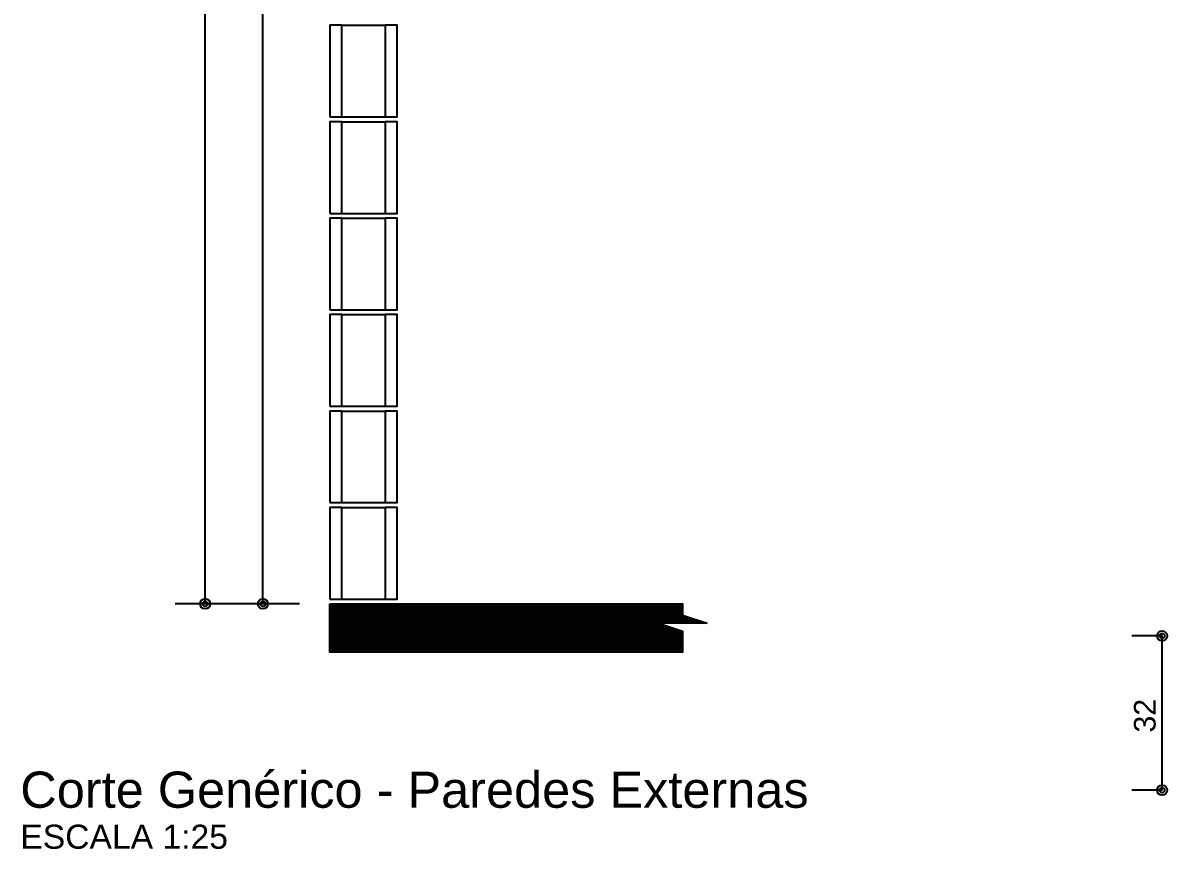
# Model space of a CAD drawing. Extents: x 0 to 119, y 0 to 84.
# Drawn here: x 22.95 to 32.45, y 28.49 to 35.34 of the extents above; entities that cross this region are included whole.
import ezdxf

# ---------------------------------------------------------------- set-up
doc = ezdxf.new("R2010")
doc.units = 0
doc.header["$MEASUREMENT"] = 0
for name, color, linetype in [('10', 252, 'CONTINUOUS'), ('24', 7, 'CONTINUOUS'), ('29', 9, 'CONTINUOUS'), ('32', 250, 'CONTINUOUS'), ('6', 178, 'CONTINUOUS')]:
    doc.layers.add(name, color=color, linetype=linetype)
doc.styles.add('TQS_ARIAL', font='arial.ttf')

msp = doc.modelspace()

# ---------------------------------------------------------------- linework, layer by layer
at = {"layer": '10', "color": 252, "linetype": 'Continuous'}
for p, q in [((25.599778, 35.320848), (25.959778, 35.320848)), ((25.599778, 34.560848), (25.959778, 34.560848)), ((25.599778, 34.520848), (25.959778, 34.520848)), ((25.599778, 33.760848), (25.959778, 33.760848)), ((25.599778, 33.720848), (25.959778, 33.720848)), ((25.599778, 32.960848), (25.959778, 32.960848)), ((25.599778, 32.920848), (25.959778, 32.920848)), ((25.599778, 32.160848), (25.959778, 32.160848)), ((25.599778, 32.120848), (25.959778, 32.120848)), ((25.599778, 31.360848), (25.959778, 31.360848)), ((25.599778, 31.320848), (25.959778, 31.320848)), ((25.599778, 30.560848), (25.959778, 30.560848))]:
    msp.add_line(p, q, dxfattribs=at)
for points in [[(25.499778, 34.560848), (25.599778, 34.560848), (25.599778, 35.320848), (25.499778, 35.320848), (25.499778, 34.560848)], [(25.959778, 34.560848), (26.059778, 34.560848), (26.059778, 35.320848), (25.959778, 35.320848), (25.959778, 34.560848)], [(25.499778, 33.760848), (25.599778, 33.760848), (25.599778, 34.520848), (25.499778, 34.520848), (25.499778, 33.760848)], [(25.959778, 33.760848), (26.059778, 33.760848), (26.059778, 34.520848), (25.959778, 34.520848), (25.959778, 33.760848)], [(25.499778, 32.960848), (25.599778, 32.960848), (25.599778, 33.720848), (25.499778, 33.720848), (25.499778, 32.960848)], [(25.959778, 32.960848), (26.059778, 32.960848), (26.059778, 33.720848), (25.959778, 33.720848), (25.959778, 32.960848)], [(25.499778, 32.160848), (25.599778, 32.160848), (25.599778, 32.920848), (25.499778, 32.920848), (25.499778, 32.160848)], [(25.959778, 32.160848), (26.059778, 32.160848), (26.059778, 32.920848), (25.959778, 32.920848), (25.959778, 32.160848)], [(25.499778, 31.360848), (25.599778, 31.360848), (25.599778, 32.120848), (25.499778, 32.120848), (25.499778, 31.360848)], [(25.959778, 31.360848), (26.059778, 31.360848), (26.059778, 32.120848), (25.959778, 32.120848), (25.959778, 31.360848)], [(25.499778, 30.560848), (25.599778, 30.560848), (25.599778, 31.320848), (25.499778, 31.320848), (25.499778, 30.560848)], [(25.959778, 30.560848), (26.059778, 30.560848), (26.059778, 31.320848), (25.959778, 31.320848), (25.959778, 30.560848)]]:
    msp.add_lwpolyline(points, dxfattribs=at)
at = {"layer": '29', "color": 9, "linetype": 'Continuous'}
for p, q in [((25.499778, 30.124256), (25.89637, 30.520848)), ((25.499778, 30.138398), (25.882228, 30.520848)), ((25.499778, 30.15254), (25.868086, 30.520848)), ((25.499778, 30.166682), (25.853944, 30.520848)), ((25.499778, 30.180824), (25.839801, 30.520848)), ((25.499778, 30.194967), (25.825659, 30.520848)), ((25.499778, 30.209109), (25.811517, 30.520848)), ((25.499778, 30.223251), (25.797375, 30.520848)), ((25.499778, 30.237393), (25.783233, 30.520848)), ((25.499778, 30.251535), (25.769091, 30.520848)), ((25.499778, 30.265677), (25.754949, 30.520848)), ((25.499778, 30.279819), (25.740806, 30.520848)), ((25.499778, 30.294182), (25.726664, 30.520848)), ((25.499778, 30.308104), (25.712522, 30.520848)), ((25.499778, 30.322246), (25.69838, 30.520848)), ((25.499778, 30.336388), (25.684238, 30.520848)), ((25.499778, 30.35053), (25.670096, 30.520848)), ((25.499778, 30.364672), (25.655954, 30.520848)), ((25.499778, 30.378814), (25.641812, 30.520848)), ((25.499778, 30.392956), (25.627669, 30.520848)), ((25.499778, 30.407099), (25.613527, 30.520848)), ((25.499778, 30.421241), (25.599385, 30.520848)), ((25.499778, 30.435383), (25.585243, 30.520848)), ((25.499778, 30.449525), (25.571101, 30.520848)), ((25.499778, 30.463667), (25.556959, 30.520848)), ((25.499778, 30.477809), (25.542817, 30.520848)), ((25.499778, 30.491951), (25.528674, 30.520848)), ((25.499778, 30.506094), (25.514532, 30.520848)), ((25.499778, 30.517222), (25.896151, 30.120848)), ((25.499778, 30.50308), (25.882009, 30.120848)), ((25.510293, 30.520848), (25.910293, 30.120848)), ((25.510512, 30.120848), (25.910512, 30.520848)), ((25.524435, 30.520848), (25.924435, 30.120848)), ((25.524654, 30.120848), (25.924654, 30.520848)), ((25.538577, 30.520848), (25.938577, 30.120848)), ((25.538796, 30.120848), (25.938796, 30.520848)), ((25.552719, 30.520848), (25.952719, 30.120848)), ((25.552939, 30.120848), (25.952939, 30.520848)), ((25.566862, 30.520848), (25.966862, 30.120848)), ((25.567081, 30.120848), (25.967081, 30.520848)), ((25.581004, 30.520848), (25.981004, 30.120848)), ((25.581223, 30.120848), (25.981223, 30.520848)), ((25.595146, 30.520848), (25.995146, 30.120848)), ((25.595365, 30.120848), (25.995365, 30.520848)), ((25.609288, 30.520848), (26.009288, 30.120848)), ((25.609507, 30.120848), (26.009507, 30.520848)), ((25.62343, 30.520848), (26.02343, 30.120848)), ((25.623649, 30.120848), (26.023649, 30.520848)), ((25.637572, 30.520848), (26.037572, 30.120848)), ((25.637791, 30.120848), (26.037791, 30.520848)), ((25.651714, 30.520848), (26.051714, 30.120848)), ((25.651933, 30.120848), (26.051933, 30.520848)), ((25.665857, 30.520848), (26.065857, 30.120848)), ((25.666076, 30.120848), (26.066076, 30.520848)), ((25.679999, 30.520848), (26.079999, 30.120848)), ((25.680218, 30.120848), (26.080218, 30.520848)), ((25.694141, 30.520848), (26.094141, 30.120848)), ((25.69436, 30.120848), (26.09436, 30.520848)), ((25.708283, 30.520848), (26.108283, 30.120848)), ((25.708502, 30.120848), (26.108502, 30.520848)), ((25.722425, 30.520848), (26.122425, 30.120848)), ((25.722644, 30.120848), (26.122644, 30.520848)), ((25.736567, 30.520848), (26.136567, 30.120848)), ((25.736786, 30.120848), (26.136786, 30.520848)), ((25.750709, 30.520848), (26.150709, 30.120848)), ((25.750928, 30.120848), (26.150928, 30.520848)), ((25.764851, 30.520848), (26.164851, 30.120848)), ((25.765071, 30.120848), (26.165071, 30.520848)), ((25.778994, 30.520848), (26.178994, 30.120848)), ((25.779213, 30.120848), (26.179213, 30.520848)), ((25.793136, 30.520848), (26.193136, 30.120848)), ((25.793355, 30.120848), (26.193355, 30.520848)), ((25.807278, 30.520848), (26.207278, 30.120848)), ((25.807497, 30.120848), (26.207497, 30.520848)), ((25.82142, 30.520848), (26.22142, 30.120848)), ((25.821639, 30.120848), (26.221639, 30.520848)), ((25.835562, 30.520848), (26.235562, 30.120848)), ((25.835781, 30.120848), (26.235781, 30.520848)), ((25.849704, 30.520848), (26.249704, 30.120848)), ((25.849923, 30.120848), (26.249923, 30.520848)), ((25.863846, 30.520848), (26.263846, 30.120848)), ((25.864066, 30.120848), (26.264066, 30.520848)), ((25.877989, 30.520848), (26.277989, 30.120848)), ((25.878208, 30.120848), (26.278208, 30.520848)), ((25.892131, 30.520848), (26.292131, 30.120848)), ((25.89235, 30.120848), (26.29235, 30.520848)), ((25.906273, 30.520848), (26.306273, 30.120848)), ((25.906492, 30.120848), (26.306492, 30.520848)), ((25.920415, 30.520848), (26.320415, 30.120848)), ((25.920634, 30.120848), (26.320634, 30.520848)), ((25.934557, 30.520848), (26.334557, 30.120848)), ((25.934776, 30.120848), (26.334776, 30.520848)), ((25.948699, 30.520848), (26.348699, 30.120848)), ((25.948918, 30.120848), (26.348918, 30.520848)), ((25.962841, 30.520848), (26.362841, 30.120848)), ((25.96306, 30.120848), (26.36306, 30.520848)), ((25.976983, 30.520848), (26.376983, 30.120848)), ((25.977203, 30.120848), (26.377203, 30.520848)), ((25.991126, 30.520848), (26.391126, 30.120848)), ((25.991345, 30.120848), (26.391345, 30.520848)), ((26.005268, 30.520848), (26.405268, 30.120848)), ((26.005487, 30.120848), (26.405487, 30.520848)), ((26.01941, 30.520848), (26.41941, 30.120848)), ((26.019629, 30.120848), (26.419629, 30.520848)), ((26.033552, 30.520848), (26.433552, 30.120848)), ((26.033771, 30.120848), (26.433771, 30.520848)), ((26.047694, 30.520848), (26.447694, 30.120848)), ((26.047913, 30.120848), (26.447913, 30.520848)), ((26.061836, 30.520848), (26.461836, 30.120848)), ((26.062055, 30.120848), (26.462055, 30.520848)), ((26.075978, 30.520848), (26.475978, 30.120848)), ((26.076198, 30.120848), (26.476198, 30.520848)), ((26.090121, 30.520848), (26.490121, 30.120848)), ((26.09034, 30.120848), (26.49034, 30.520848)), ((26.104263, 30.520848), (26.504263, 30.120848)), ((26.104482, 30.120848), (26.504482, 30.520848)), ((26.118405, 30.520848), (26.518405, 30.120848)), ((26.118624, 30.120848), (26.518624, 30.520848)), ((26.132547, 30.520848), (26.532547, 30.120848)), ((26.132766, 30.120848), (26.532766, 30.520848)), ((26.146689, 30.520848), (26.546689, 30.120848)), ((26.146908, 30.120848), (26.546908, 30.520848)), ((26.160831, 30.520848), (26.560831, 30.120848)), ((26.16105, 30.120848), (26.56105, 30.520848)), ((26.174973, 30.520848), (26.574973, 30.120848)), ((26.175192, 30.120848), (26.575192, 30.520848)), ((26.189116, 30.520848), (26.589116, 30.120848)), ((26.189335, 30.120848), (26.589335, 30.520848)), ((26.203258, 30.520848), (26.603258, 30.120848)), ((26.203477, 30.120848), (26.603477, 30.520848)), ((26.2174, 30.520848), (26.6174, 30.120848)), ((26.217619, 30.120848), (26.617619, 30.520848)), ((26.231542, 30.520848), (26.631542, 30.120848)), ((26.231761, 30.120848), (26.631761, 30.520848)), ((26.245684, 30.520848), (26.645684, 30.120848)), ((26.245903, 30.120848), (26.645903, 30.520848)), ((26.259826, 30.520848), (26.659826, 30.120848)), ((26.260045, 30.120848), (26.660045, 30.520848)), ((26.273968, 30.520848), (26.673968, 30.120848)), ((26.274187, 30.120848), (26.674187, 30.520848)), ((26.28811, 30.520848), (26.68811, 30.120848)), ((26.28833, 30.120848), (26.68833, 30.520848)), ((26.302253, 30.520848), (26.702253, 30.120848)), ((26.302472, 30.120848), (26.702472, 30.520848)), ((26.316395, 30.520848), (26.716395, 30.120848)), ((26.316614, 30.120848), (26.716614, 30.520848)), ((26.330537, 30.520848), (26.730537, 30.120848)), ((26.330756, 30.120848), (26.730756, 30.520848)), ((26.344679, 30.520848), (26.744679, 30.120848)), ((26.344898, 30.120848), (26.744898, 30.520848)), ((26.358821, 30.520848), (26.758821, 30.120848)), ((26.35904, 30.120848), (26.75904, 30.520848)), ((26.372963, 30.520848), (26.772963, 30.120848)), ((26.373182, 30.120848), (26.773182, 30.520848)), ((26.387105, 30.520848), (26.787105, 30.120848)), ((26.387325, 30.120848), (26.787325, 30.520848)), ((26.401248, 30.520848), (26.801248, 30.120848)), ((26.401467, 30.120848), (26.801467, 30.520848)), ((26.41539, 30.520848), (26.81539, 30.120848)), ((26.415609, 30.120848), (26.815609, 30.520848)), ((26.429532, 30.520848), (26.829532, 30.120848)), ((26.429751, 30.120848), (26.829751, 30.520848)), ((26.443674, 30.520848), (26.843674, 30.120848)), ((26.443893, 30.120848), (26.843893, 30.520848)), ((26.457816, 30.520848), (26.857816, 30.120848)), ((26.458035, 30.120848), (26.858035, 30.520848)), ((26.471958, 30.520848), (26.871958, 30.120848)), ((26.472177, 30.120848), (26.872177, 30.520848)), ((26.4861, 30.520848), (26.8861, 30.120848)), ((26.486319, 30.120848), (26.886319, 30.520848)), ((26.500243, 30.520848), (26.900243, 30.120848)), ((26.500462, 30.120848), (26.900462, 30.520848)), ((26.514385, 30.520848), (26.914385, 30.120848)), ((26.514604, 30.120848), (26.914604, 30.520848)), ((26.528527, 30.520848), (26.928527, 30.120848)), ((26.528746, 30.120848), (26.928746, 30.520848)), ((26.542669, 30.520848), (26.942669, 30.120848)), ((26.542888, 30.120848), (26.942888, 30.520848)), ((26.556811, 30.520848), (26.956811, 30.120848)), ((26.55703, 30.120848), (26.95703, 30.520848)), ((26.570953, 30.520848), (26.970953, 30.120848)), ((26.571172, 30.120848), (26.971172, 30.520848)), ((26.585095, 30.520848), (26.985095, 30.120848)), ((26.585314, 30.120848), (26.985314, 30.520848)), ((26.599237, 30.520848), (26.999237, 30.120848)), ((26.599457, 30.120848), (26.999457, 30.520848)), ((26.61338, 30.520848), (27.01338, 30.120848)), ((26.613599, 30.120848), (27.013599, 30.520848)), ((26.627522, 30.520848), (27.027522, 30.120848)), ((26.627741, 30.120848), (27.027741, 30.520848)), ((26.641664, 30.520848), (27.041664, 30.120848)), ((26.641883, 30.120848), (27.041883, 30.520848)), ((26.655806, 30.520848), (27.055806, 30.120848)), ((26.656025, 30.120848), (27.056025, 30.520848)), ((26.669948, 30.520848), (27.069948, 30.120848)), ((26.670167, 30.120848), (27.070167, 30.520848)), ((26.68409, 30.520848), (27.08409, 30.120848)), ((26.684309, 30.120848), (27.084309, 30.520848)), ((26.698232, 30.520848), (27.098232, 30.120848)), ((26.698452, 30.120848), (27.098452, 30.520848)), ((26.712375, 30.520848), (27.112375, 30.120848)), ((26.712594, 30.120848), (27.112594, 30.520848)), ((26.726517, 30.520848), (27.126517, 30.120848)), ((26.726736, 30.120848), (27.126736, 30.520848)), ((26.740659, 30.520848), (27.140659, 30.120848)), ((26.740878, 30.120848), (27.140878, 30.520848)), ((26.754801, 30.520848), (27.154801, 30.120848)), ((26.75502, 30.120848), (27.15502, 30.520848)), ((26.768943, 30.520848), (27.168943, 30.120848)), ((26.769162, 30.120848), (27.169162, 30.520848)), ((26.783085, 30.520848), (27.183085, 30.120848)), ((26.783304, 30.120848), (27.183304, 30.520848)), ((26.797227, 30.520848), (27.197227, 30.120848)), ((26.797446, 30.120848), (27.197446, 30.520848)), ((26.811369, 30.520848), (27.211369, 30.120848)), ((26.811589, 30.120848), (27.211589, 30.520848)), ((26.825512, 30.520848), (27.225512, 30.120848)), ((26.825731, 30.120848), (27.225731, 30.520848)), ((26.839654, 30.520848), (27.239654, 30.120848)), ((26.839873, 30.120848), (27.239873, 30.520848)), ((26.853796, 30.520848), (27.253796, 30.120848)), ((26.854015, 30.120848), (27.254015, 30.520848)), ((26.867938, 30.520848), (27.267938, 30.120848)), ((26.868157, 30.120848), (27.268157, 30.520848)), ((26.88208, 30.520848), (27.28208, 30.120848)), ((26.882299, 30.120848), (27.282299, 30.520848)), ((26.896222, 30.520848), (27.296222, 30.120848)), ((26.896441, 30.120848), (27.296441, 30.520848)), ((26.910364, 30.520848), (27.310364, 30.120848)), ((26.910584, 30.120848), (27.310584, 30.520848)), ((26.924507, 30.520848), (27.324507, 30.120848)), ((26.924726, 30.120848), (27.324726, 30.520848)), ((26.938649, 30.520848), (27.338649, 30.120848)), ((26.938868, 30.120848), (27.338868, 30.520848)), ((26.952791, 30.520848), (27.352791, 30.120848)), ((26.95301, 30.120848), (27.35301, 30.520848)), ((26.966933, 30.520848), (27.366933, 30.120848)), ((26.967152, 30.120848), (27.367152, 30.520848)), ((26.981075, 30.520848), (27.381075, 30.120848)), ((26.981294, 30.120848), (27.381294, 30.520848)), ((26.995217, 30.520848), (27.395217, 30.120848)), ((26.995436, 30.120848), (27.395436, 30.520848)), ((27.009359, 30.520848), (27.409359, 30.120848)), ((27.009578, 30.120848), (27.409578, 30.520848)), ((27.023502, 30.520848), (27.423502, 30.120848)), ((27.023721, 30.120848), (27.423721, 30.520848)), ((27.037644, 30.520848), (27.437644, 30.120848)), ((27.037863, 30.120848), (27.437863, 30.520848)), ((27.051786, 30.520848), (27.451786, 30.120848)), ((27.052005, 30.120848), (27.452005, 30.520848)), ((27.065928, 30.520848), (27.465928, 30.120848)), ((27.066147, 30.120848), (27.466147, 30.520848)), ((27.08007, 30.520848), (27.48007, 30.120848)), ((27.080289, 30.120848), (27.480289, 30.520848)), ((27.094212, 30.520848), (27.494212, 30.120848)), ((27.094431, 30.120848), (27.494431, 30.520848)), ((27.108354, 30.520848), (27.508354, 30.120848)), ((27.108573, 30.120848), (27.508573, 30.520848)), ((27.122496, 30.520848), (27.522496, 30.120848)), ((27.122716, 30.120848), (27.522716, 30.520848)), ((27.136639, 30.520848), (27.536639, 30.120848)), ((27.136858, 30.120848), (27.536858, 30.520848)), ((27.150781, 30.520848), (27.550781, 30.120848)), ((27.151, 30.120848), (27.551, 30.520848)), ((27.164923, 30.520848), (27.564923, 30.120848)), ((27.165142, 30.120848), (27.565142, 30.520848)), ((27.179065, 30.520848), (27.579065, 30.120848)), ((27.179284, 30.120848), (27.579284, 30.520848)), ((27.193207, 30.520848), (27.593207, 30.120848)), ((27.193426, 30.120848), (27.593426, 30.520848)), ((27.207349, 30.520848), (27.607349, 30.120848)), ((27.207568, 30.120848), (27.607568, 30.520848)), ((27.221491, 30.520848), (27.621491, 30.120848)), ((27.221711, 30.120848), (27.621711, 30.520848)), ((27.235634, 30.520848), (27.635634, 30.120848)), ((27.235853, 30.120848), (27.635853, 30.520848)), ((27.249776, 30.520848), (27.649776, 30.120848)), ((27.249995, 30.120848), (27.649995, 30.520848)), ((27.263918, 30.520848), (27.663918, 30.120848)), ((27.264137, 30.120848), (27.664137, 30.520848)), ((27.27806, 30.520848), (27.67806, 30.120848)), ((27.278279, 30.120848), (27.678279, 30.520848)), ((27.292202, 30.520848), (27.692202, 30.120848)), ((27.292421, 30.120848), (27.692421, 30.520848)), ((27.306344, 30.520848), (27.706344, 30.120848)), ((27.306563, 30.120848), (27.706563, 30.520848)), ((27.320486, 30.520848), (27.720486, 30.120848)), ((27.320705, 30.120848), (27.720705, 30.520848)), ((27.334629, 30.520848), (27.734629, 30.120848)), ((27.334848, 30.120848), (27.734848, 30.520848)), ((27.348771, 30.520848), (27.748771, 30.120848)), ((27.34899, 30.120848), (27.74899, 30.520848)), ((27.362913, 30.520848), (27.762913, 30.120848)), ((27.363132, 30.120848), (27.763132, 30.520848)), ((27.377055, 30.520848), (27.777055, 30.120848)), ((27.377274, 30.120848), (27.777274, 30.520848)), ((27.391197, 30.520848), (27.791197, 30.120848)), ((27.391416, 30.120848), (27.791416, 30.520848)), ((27.405339, 30.520848), (27.805339, 30.120848)), ((27.405558, 30.120848), (27.805558, 30.520848)), ((27.419481, 30.520848), (27.819481, 30.120848)), ((27.4197, 30.120848), (27.8197, 30.520848)), ((27.433623, 30.520848), (27.833623, 30.120848)), ((27.433843, 30.120848), (27.833843, 30.520848)), ((27.447766, 30.520848), (27.847766, 30.120848)), ((27.447985, 30.120848), (27.847985, 30.520848)), ((27.461908, 30.520848), (27.861908, 30.120848)), ((27.462127, 30.120848), (27.862127, 30.520848)), ((27.47605, 30.520848), (27.87605, 30.120848)), ((27.476269, 30.120848), (27.876269, 30.520848)), ((27.490192, 30.520848), (27.890192, 30.120848)), ((27.490411, 30.120848), (27.890411, 30.520848)), ((27.504334, 30.520848), (27.904334, 30.120848)), ((27.504553, 30.120848), (27.904553, 30.520848)), ((27.518476, 30.520848), (27.918476, 30.120848)), ((27.518695, 30.120848), (27.918695, 30.520848)), ((27.532618, 30.520848), (27.932618, 30.120848)), ((27.532838, 30.120848), (27.932838, 30.520848)), ((27.546761, 30.520848), (27.946761, 30.120848)), ((27.54698, 30.120848), (27.94698, 30.520848)), ((27.560903, 30.520848), (27.960903, 30.120848)), ((27.561122, 30.120848), (27.961122, 30.520848)), ((27.575045, 30.520848), (27.975045, 30.120848)), ((27.575264, 30.120848), (27.975264, 30.520848)), ((27.589187, 30.520848), (27.989187, 30.120848)), ((27.589406, 30.120848), (27.989406, 30.520848)), ((27.603329, 30.520848), (28.003329, 30.120848)), ((27.603548, 30.120848), (28.003548, 30.520848)), ((27.617471, 30.520848), (28.017471, 30.120848)), ((27.61769, 30.120848), (28.01769, 30.520848)), ((27.631613, 30.520848), (28.031613, 30.120848)), ((27.631832, 30.120848), (28.031832, 30.520848)), ((27.645755, 30.520848), (28.045755, 30.120848)), ((27.645975, 30.120848), (28.045975, 30.520848)), ((27.659898, 30.520848), (28.059898, 30.120848)), ((27.660117, 30.120848), (28.060117, 30.520848)), ((27.67404, 30.520848), (28.07404, 30.120848)), ((27.674259, 30.120848), (28.074259, 30.520848)), ((27.688182, 30.520848), (28.088182, 30.120848)), ((27.688401, 30.120848), (28.088401, 30.520848)), ((27.702324, 30.520848), (28.102324, 30.120848)), ((27.702543, 30.120848), (28.102543, 30.520848)), ((27.716466, 30.520848), (28.116466, 30.120848)), ((27.716685, 30.120848), (28.116685, 30.520848)), ((27.730608, 30.520848), (28.130608, 30.120848)), ((27.730827, 30.120848), (28.130827, 30.520848)), ((27.74475, 30.520848), (28.14475, 30.120848)), ((27.74497, 30.120848), (28.14497, 30.520848)), ((27.758893, 30.520848), (28.158893, 30.120848)), ((27.759112, 30.120848), (28.159112, 30.520848)), ((27.773035, 30.520848), (28.173035, 30.120848)), ((27.773254, 30.120848), (28.173254, 30.520848)), ((27.787177, 30.520848), (28.187177, 30.120848)), ((27.787396, 30.120848), (28.187396, 30.520848)), ((27.801319, 30.520848), (28.201319, 30.120848)), ((27.801538, 30.120848), (28.201538, 30.520848)), ((27.815461, 30.520848), (28.215461, 30.120848)), ((27.81568, 30.120848), (28.21568, 30.520848)), ((27.829603, 30.520848), (28.229603, 30.120848)), ((27.829822, 30.120848), (28.229822, 30.520848)), ((27.843745, 30.520848), (28.243745, 30.120848)), ((27.843964, 30.120848), (28.243964, 30.520848)), ((27.857888, 30.520848), (28.257888, 30.120848)), ((27.858107, 30.120848), (28.258107, 30.520848)), ((27.87203, 30.520848), (28.27203, 30.120848)), ((27.872249, 30.120848), (28.272249, 30.520848)), ((27.886172, 30.520848), (28.286172, 30.120848)), ((27.886391, 30.120848), (28.286391, 30.520848)), ((27.900314, 30.520848), (28.300314, 30.120848)), ((27.900533, 30.120848), (28.300533, 30.520848)), ((27.914456, 30.520848), (28.314456, 30.120848)), ((27.914675, 30.120848), (28.314675, 30.520848)), ((27.928598, 30.520848), (28.328598, 30.120848)), ((27.928817, 30.120848), (28.328817, 30.520848)), ((27.94274, 30.520848), (28.34274, 30.120848)), ((27.942959, 30.120848), (28.342959, 30.520848)), ((27.956882, 30.520848), (28.356882, 30.120848)), ((27.957102, 30.120848), (28.357102, 30.520848)), ((27.971025, 30.520848), (28.371025, 30.120848)), ((27.971244, 30.120848), (28.371244, 30.520848)), ((27.985167, 30.520848), (28.385167, 30.120848)), ((27.985386, 30.120848), (28.385386, 30.520848)), ((27.999309, 30.520848), (28.399309, 30.120848)), ((28.013451, 30.520848), (28.413451, 30.120848)), ((28.027593, 30.520848), (28.427593, 30.120848)), ((28.041735, 30.520848), (28.430113, 30.132471)), ((28.055877, 30.520848), (28.430113, 30.146613)), ((28.07002, 30.520848), (28.430113, 30.160755)), ((28.084162, 30.520848), (28.244162, 30.360848)), ((28.098304, 30.520848), (28.258304, 30.360848)), ((28.112446, 30.520848), (28.272446, 30.360848)), ((28.126588, 30.520848), (28.286588, 30.360848)), ((28.14073, 30.520848), (28.30073, 30.360848)), ((28.154872, 30.520848), (28.314872, 30.360848)), ((28.169015, 30.520848), (28.329015, 30.360848)), ((28.183157, 30.520848), (28.343157, 30.360848)), ((28.197299, 30.520848), (28.357299, 30.360848)), ((28.211441, 30.520848), (28.371441, 30.360848)), ((28.225583, 30.520848), (28.385583, 30.360848)), ((28.239528, 30.360848), (28.399528, 30.520848)), ((28.239725, 30.520848), (28.399725, 30.360848)), ((28.25367, 30.360848), (28.41367, 30.520848)), ((28.253867, 30.520848), (28.413867, 30.360848)), ((28.267812, 30.360848), (28.427812, 30.520848)), ((28.268009, 30.520848), (28.428009, 30.360848)), ((28.281954, 30.360848), (28.430113, 30.509007)), ((28.282152, 30.520848), (28.442152, 30.360848)), ((28.296097, 30.360848), (28.430113, 30.494865)), ((28.296294, 30.520848), (28.456294, 30.360848)), ((28.310436, 30.520848), (28.470436, 30.360848)), ((28.324578, 30.520848), (28.484578, 30.360848)), ((28.33872, 30.520848), (28.430113, 30.429455)), ((28.352862, 30.520848), (28.430113, 30.443598)), ((28.367004, 30.520848), (28.430113, 30.45774)), ((28.381147, 30.520848), (28.430113, 30.471882)), ((28.395289, 30.520848), (28.430113, 30.486024)), ((28.409431, 30.520848), (28.430113, 30.500166)), ((28.423573, 30.520848), (28.430113, 30.514308)), ((25.499778, 30.488937), (25.867867, 30.120848)), ((25.499778, 30.474795), (25.853724, 30.120848)), ((25.499778, 30.460653), (25.839582, 30.120848)), ((25.499778, 30.446511), (25.82544, 30.120848)), ((25.499778, 30.432369), (25.811298, 30.120848)), ((25.499778, 30.418227), (25.797156, 30.120848)), ((25.499778, 30.404085), (25.783014, 30.120848)), ((28.310239, 30.360848), (28.430113, 30.480723)), ((28.324381, 30.360848), (28.430113, 30.466581)), ((28.338523, 30.360848), (28.430113, 30.452438)), ((28.352665, 30.360848), (28.430113, 30.438296)), ((28.366807, 30.360848), (28.432633, 30.426675)), ((28.380949, 30.360848), (28.44324, 30.423139)), ((28.395091, 30.360848), (28.453847, 30.419604)), ((28.409234, 30.360848), (28.464453, 30.416068)), ((28.423376, 30.360848), (28.47506, 30.412533)), ((28.433024, 30.426544), (28.49872, 30.360848)), ((28.437518, 30.360848), (28.485667, 30.408997)), ((28.45166, 30.360848), (28.496273, 30.405461)), ((28.454237, 30.419473), (28.512862, 30.360848)), ((28.465802, 30.360848), (28.50688, 30.401926)), ((28.47545, 30.412402), (28.527004, 30.360848)), ((28.479944, 30.360848), (28.517486, 30.39839)), ((28.496664, 30.405331), (28.541147, 30.360848)), ((28.517877, 30.39826), (28.555289, 30.360848)), ((25.499778, 30.389942), (25.768872, 30.120848)), ((25.499778, 30.3758), (25.75473, 30.120848)), ((25.499778, 30.360848), (25.740587, 30.120848)), ((25.499778, 30.347516), (25.726445, 30.120848)), ((25.499778, 30.333374), (25.712303, 30.120848)), ((25.499778, 30.319232), (25.698161, 30.120848)), ((25.499778, 30.30509), (25.684019, 30.120848)), ((27.999528, 30.120848), (28.237174, 30.358495)), ((28.01367, 30.120848), (28.247781, 30.354959)), ((28.027812, 30.120848), (28.258387, 30.351424)), ((28.041954, 30.120848), (28.268994, 30.347888)), ((28.056097, 30.120848), (28.279601, 30.344352)), ((28.070239, 30.120848), (28.290207, 30.340817)), ((28.084381, 30.120848), (28.300814, 30.337281)), ((28.098523, 30.120848), (28.31142, 30.333746)), ((28.112665, 30.120848), (28.322027, 30.33021)), ((28.126807, 30.120848), (28.332634, 30.326675)), ((28.140949, 30.120848), (28.34324, 30.323139)), ((28.155091, 30.120848), (28.353847, 30.319604)), ((28.169234, 30.120848), (28.364453, 30.316068)), ((28.183376, 30.120848), (28.37506, 30.312533)), ((28.197518, 30.120848), (28.385667, 30.308997)), ((28.21166, 30.120848), (28.396273, 30.305462)), ((28.251186, 30.353824), (28.430113, 30.174897)), ((28.272399, 30.346753), (28.430113, 30.189039)), ((28.293612, 30.339682), (28.430113, 30.203181)), ((28.314826, 30.332611), (28.430113, 30.217323)), ((28.336039, 30.32554), (28.430113, 30.231466)), ((28.357252, 30.318469), (28.430113, 30.245608)), ((28.378465, 30.311397), (28.430113, 30.25975)), ((28.399679, 30.304326), (28.430113, 30.273892)), ((28.494086, 30.360848), (28.528093, 30.394855)), ((28.508229, 30.360848), (28.5387, 30.391319)), ((28.522371, 30.360848), (28.549306, 30.387784)), ((28.536513, 30.360848), (28.559913, 30.384248)), ((28.53909, 30.391189), (28.569431, 30.360848)), ((28.550655, 30.360848), (28.570519, 30.380713)), ((28.560303, 30.384118), (28.583573, 30.360848)), ((28.564797, 30.360848), (28.581126, 30.377177)), ((28.578939, 30.360848), (28.591733, 30.373642)), ((28.581516, 30.377047), (28.597715, 30.360848)), ((28.593081, 30.360848), (28.602339, 30.370106)), ((28.602729, 30.369976), (28.611857, 30.360848)), ((28.607224, 30.360848), (28.612946, 30.366571)), ((28.621366, 30.360848), (28.623552, 30.363035)), ((28.623943, 30.362905), (28.625999, 30.360848)), ((25.499778, 30.290948), (25.669877, 30.120848)), ((25.499778, 30.276805), (25.655735, 30.120848)), ((25.499778, 30.262663), (25.641592, 30.120848)), ((25.499778, 30.248521), (25.62745, 30.120848)), ((25.499778, 30.234379), (25.613308, 30.120848)), ((25.499778, 30.220237), (25.599166, 30.120848)), ((28.225802, 30.120848), (28.40688, 30.301926)), ((28.239944, 30.120848), (28.417486, 30.29839)), ((28.254086, 30.120848), (28.428093, 30.294855)), ((28.268229, 30.120848), (28.430113, 30.282733)), ((28.282371, 30.120848), (28.430113, 30.268591)), ((28.296513, 30.120848), (28.430113, 30.254449)), ((28.310655, 30.120848), (28.430113, 30.240306)), ((28.324797, 30.120848), (28.430113, 30.226164)), ((28.338939, 30.120848), (28.430113, 30.212022)), ((28.420892, 30.297255), (28.430113, 30.288034)), ((25.499778, 30.206095), (25.585024, 30.120848)), ((25.499778, 30.191953), (25.570882, 30.120848)), ((25.499778, 30.17781), (25.55674, 30.120848)), ((25.499778, 30.163668), (25.542597, 30.120848)), ((25.499778, 30.149526), (25.528455, 30.120848)), ((25.499778, 30.135384), (25.514313, 30.120848)), ((28.353081, 30.120848), (28.430113, 30.19788)), ((28.367224, 30.120848), (28.430113, 30.183738)), ((28.381366, 30.120848), (28.430113, 30.169596)), ((28.395508, 30.120848), (28.430113, 30.155454)), ((28.40965, 30.120848), (28.430113, 30.141311)), ((28.423792, 30.120848), (28.430113, 30.127169))]:
    msp.add_line(p, q, dxfattribs=at)
msp.add_lwpolyline([(25.499778, 30.520848), (28.430113, 30.520848), (28.430113, 30.427515), (28.630113, 30.360848), (28.230113, 30.360848), (28.430113, 30.294182), (28.430113, 30.120848), (25.499778, 30.120848), (25.499778, 30.294182), (25.499778, 30.360848), (25.499778, 30.427515), (25.499778, 30.520848)], dxfattribs=at)
at = {"layer": '32', "color": 250, "linetype": 'Continuous'}
for p, q in [((24.465802, 30.520848), (24.465802, 42.200848)), ((24.945466, 30.520848), (24.945466, 41.720848)), ((24.999778, 30.520848), (24.215802, 30.520848)), ((25.249778, 30.520848), (24.695466, 30.520848)), ((25.249778, 30.520848), (25.249778, 30.520848)), ((25.499778, 30.520848), (25.499778, 30.520848)), ((25.499778, 30.520848), (25.499778, 30.520848)), ((25.499778, 30.520848), (25.499778, 30.520848)), ((25.499778, 30.520848), (25.499778, 30.520848)), ((32.410553, 30.255251), (32.160553, 30.255251)), ((32.410553, 28.975251), (32.410553, 30.255251)), ((25.499778, 30.120848), (25.499778, 30.120848)), ((32.410553, 28.975251), (32.160553, 28.975251))]:
    msp.add_line(p, q, dxfattribs=at)
for centre, radius in [((24.465802, 30.520848), 0.041625), ((24.465802, 30.520848), 0.02075), ((24.945466, 30.520848), 0.041625), ((24.945466, 30.520848), 0.02075), ((32.410553, 30.255251), 0.041625), ((32.410553, 30.255251), 0.02075), ((32.410553, 28.975251), 0.041625), ((32.410553, 28.975251), 0.02075)]:
    msp.add_circle(centre, radius, dxfattribs=at)
at = {"layer": '6', "color": 178, "linetype": 'Continuous'}
msp.add_lwpolyline([(25.499778, 30.520848), (28.430113, 30.520848), (28.430113, 30.427515), (28.630113, 30.360848), (28.230113, 30.360848), (28.430113, 30.294182), (28.430113, 30.120848), (25.499778, 30.120848), (25.499778, 30.294182), (25.499778, 30.360848), (25.499778, 30.427515), (25.499778, 30.520848)], dxfattribs=at)

# ---------------------------------------------------------------- texts
at = {"layer": '24', "color": 7, "linetype": 'Continuous', "style": 'TQS_ARIAL'}
for s, height, p in [('Corte Genérico - Paredes Externas', 0.3, (22.931479, 28.829189)), ('ESCALA 1:25', 0.2, (22.931479, 28.489189))]:
    msp.add_text(s, height=height, dxfattribs=at).set_placement(p)
at = {"layer": '32', "color": 250, "linetype": 'Continuous', "style": 'TQS_ARIAL'}
msp.add_text('32', height=0.18, rotation=90, dxfattribs=at).set_placement((32.356553, 29.453251))

doc.saveas('drawing.dxf')
